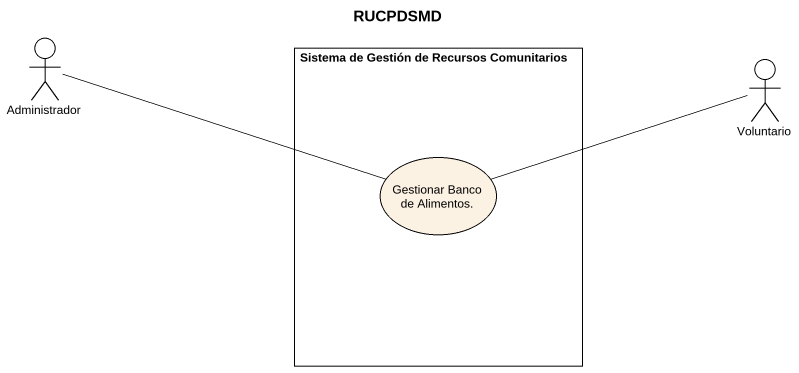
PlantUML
@startuml
title RUCPDSMD
actor Administrador
rectangle "Sistema de Gestión de Recursos Comunitarios" as Sistema_de_Gestión_de {
  usecase "Gestionar Banco de Alimentos." as Gestionar_Banco_de_Alimentos
}
actor Voluntario
Administrador -right- Gestionar_Banco_de_Alimentos
Voluntario -left- Gestionar_Banco_de_Alimentos
@enduml
